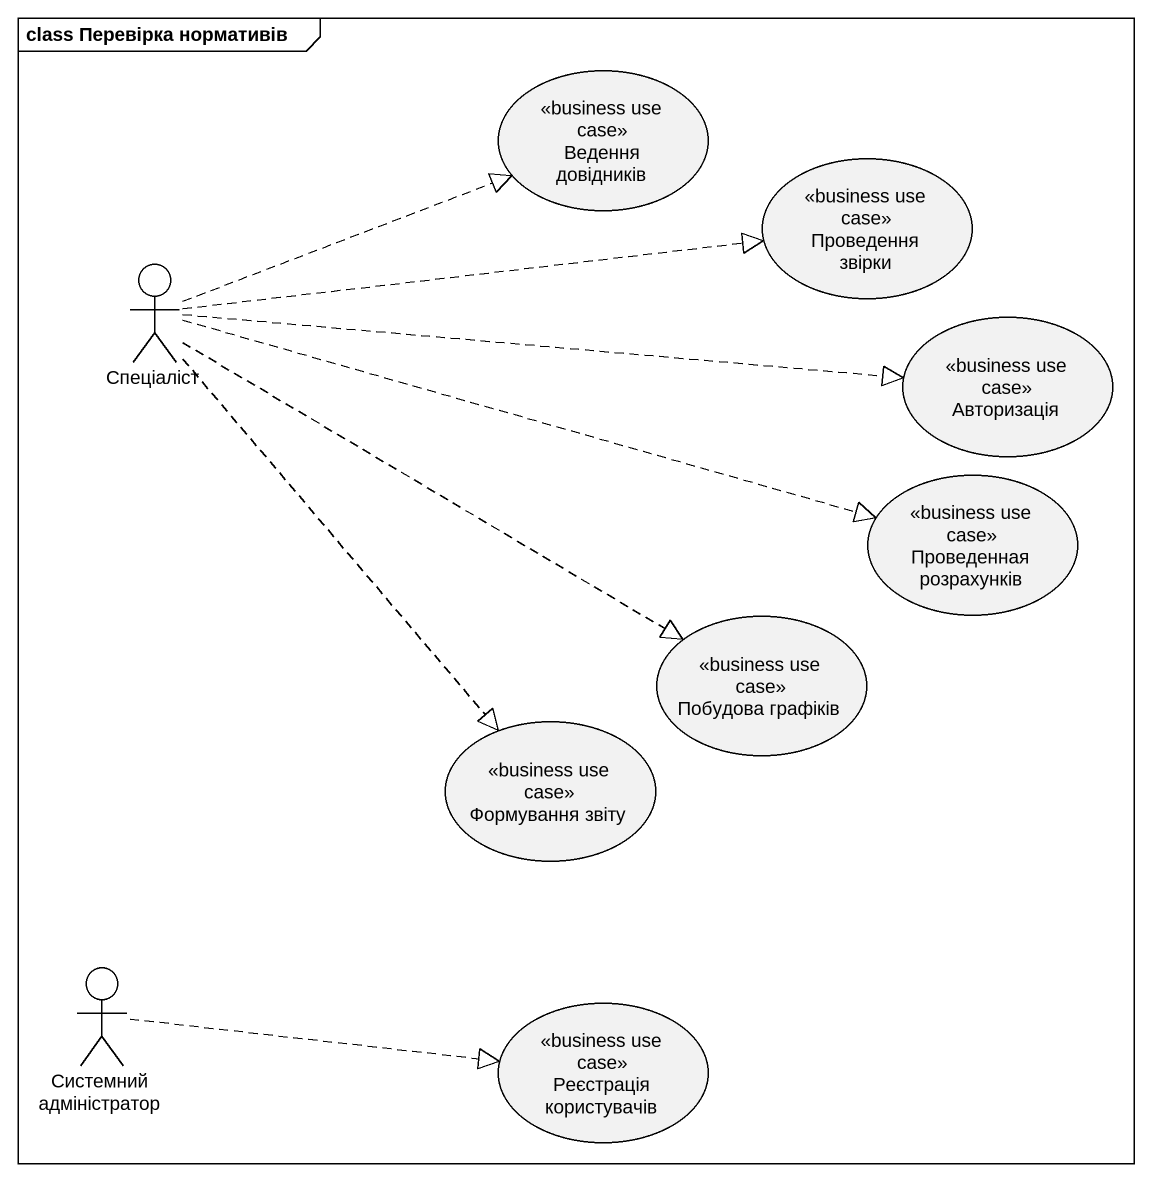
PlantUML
@startuml
mainframe class Перевірка нормативів
usecase "Ведення довідників" as Ведення_довідників <<business use case>>
usecase "Проведення звірки" as Проведення_звірки <<business use case>>
actor Спеціаліст
usecase Авторизація <<business use case>>
usecase "Проведенная розрахунків" as Проведенная_розрахунків <<business use case>>
usecase "Побудова графіків" as Побудова_графіків <<business use case>>
usecase "Формування звіту" as Формування_звіту <<business use case>>
actor "Системний адміністратор" as Системний_адміністратор
usecase "Реєстрація користувачів" as Реєстрація_користувачів <<business use case>>
Спеціаліст .right.|> Ведення_довідників
Спеціаліст .right.|> Проведення_звірки
Спеціаліст .right.|> Авторизація
Спеціаліст .right.|> Проведенная_розрахунків
Спеціаліст .right.|> Побудова_графіків
Спеціаліст ..|> Формування_звіту
Системний_адміністратор .right.|> Реєстрація_користувачів
@enduml
